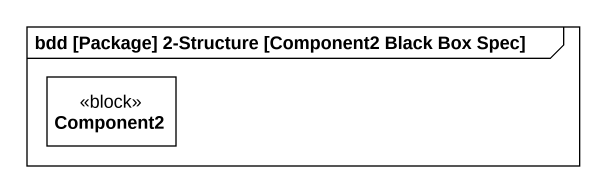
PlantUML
@startuml
mainframe bdd [Package] 2-Structure [Component2 Black Box Spec]
hide circle
hide empty members
class Component2 <<block>>
@enduml
